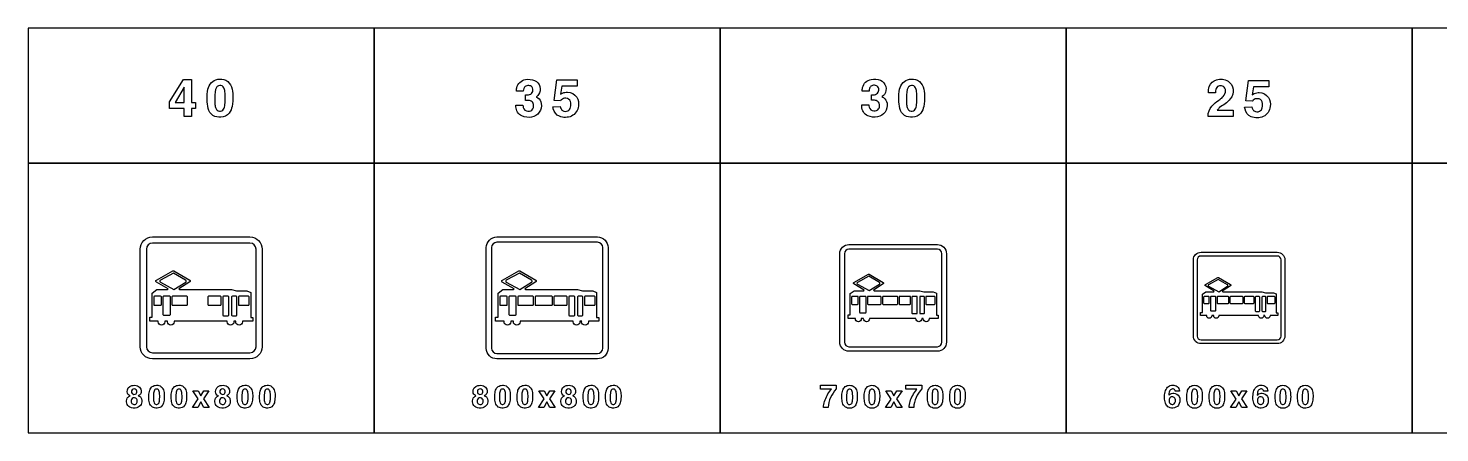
# Model space of a CAD drawing. Extents: x 0 to 18160, y 0 to 2655.
# Drawn here: x 0 to 9262, y 0 to 2655 of the extents above; entities that cross this region are included whole.
import ezdxf

# ---------------------------------------------------------------- set-up
doc = ezdxf.new("R2010")
doc.units = 0
doc.header["$MEASUREMENT"] = 0

msp = doc.modelspace()

# ---------------------------------------------------------------- linework, layer by layer
for points in [[(0, 1770), (2270, 1770), (2270, 2655), (0, 2655)], [(2270, 1770), (4540, 1770), (4540, 2655), (2270, 2655)], [(4540, 1770), (6810, 1770), (6810, 2655), (4540, 2655)], [(6810, 1770), (9080, 1770), (9080, 2655), (6810, 2655)], [(9080, 1770), (11350, 1770), (11350, 2655), (9080, 2655)], [(927.496, 2171.35), (1017.9, 2317.79), (1070.98, 2317.79), (1070.98, 2166.57), (1097.95, 2166.57), (1097.95, 2128.53), (1070.98, 2128.53), (1070.98, 2076.28), (1023.46, 2076.28), (1023.46, 2128.53), (927.496, 2128.53)], [(1023.46, 2269.13), (963.474, 2166.57), (1023.46, 2166.57)], [(0, 0), (2270, 0), (2270, 1770), (0, 1770)], [(2270, 0), (4540, 0), (4540, 1770), (2270, 1770)], [(4540, 0), (6810, 0), (6810, 1770), (4540, 1770)], [(6810, 0), (9080, 0), (9080, 1770), (6810, 1770)], [(9080, 0), (11350, 0), (11350, 1770), (9080, 1770)], [(1115.2, 221.769), (1080.08, 276.319), (1114.84, 276.319), (1133.11, 242.267), (1151.83, 276.319), (1185.98, 276.319), (1150.44, 222.29), (1186.95, 166.272), (1152.4, 166.272), (1132.54, 202.362), (1112.14, 166.272), (1077.99, 166.272)], [(3385.19, 221.769), (3350.07, 276.319), (3384.84, 276.319), (3403.11, 242.267), (3421.83, 276.319), (3455.97, 276.319), (3420.43, 222.29), (3456.95, 166.272), (3422.4, 166.272), (3402.54, 202.362), (3382.14, 166.272), (3347.99, 166.272)], [(5662.41, 221.386), (5627.29, 275.936), (5662.06, 275.936), (5680.33, 241.884), (5699.05, 275.936), (5733.19, 275.936), (5697.65, 221.908), (5734.17, 165.889), (5699.62, 165.889), (5679.76, 201.979), (5659.35, 165.889), (5625.21, 165.889)], [(7925.79, 221.523), (7890.67, 276.072), (7925.43, 276.072), (7943.7, 242.02), (7962.42, 276.072), (7996.57, 276.072), (7961.03, 222.044), (7997.54, 166.025), (7962.99, 166.025), (7943.13, 202.115), (7922.73, 166.025), (7888.58, 166.025)]]:
    msp.add_lwpolyline(points, close=True)
for points in [[(1173.29, 2191.65, -0.0563084), (1179.33, 2254.48, -0.130301), (1201.53, 2298.28, -0.174843), (1243.35, 2319.69, -0.147552), (1296.47, 2313.05, -0.192146), (1333.28, 2269.88, -0.0833996), (1342.52, 2212.85, -0.0545507), (1337.51, 2142.08, -0.116773), (1318.43, 2098, -0.221099), (1263.57, 2070.32, -0.162564), (1212.11, 2082.84, -0.174743), (1180.84, 2128.26, -0.0640867), (1173.37, 2186.95)], [(3199.84, 2150.87), (3246.2, 2150.87, 0.0411845), (3248.26, 2135.66, 0.335066), (3278.75, 2110.39, 0.276505), (3310.74, 2124.92, 0.158203), (3316.31, 2145.65, 0.0878221), (3313.34, 2161.57, 0.217575), (3294.82, 2178.43, 0.0882727), (3273.57, 2181.55), (3262.75, 2181.55), (3262.75, 2216.82, 0.0282129), (3282.34, 2217.42, 0.50028), (3309.32, 2262.91, 0.235001), (3290.79, 2277.96, 0.165496), (3265.12, 2275.67, 0.220849), (3250.9, 2259.12, 0.055705), (3248.02, 2240.92), (3203.2, 2240.92, -0.0488003), (3204.97, 2263.51, -0.30773), (3262.59, 2318.01, -0.146685), (3322.07, 2312.08, -0.469869), (3348.61, 2219.31, -0.0891152), (3336.57, 2207.54), (3332.3, 2204.54, -0.0245333), (3343.48, 2198.14, -0.202429), (3365.75, 2161.45, -0.422325), (3303.08, 2072, -0.154301), (3238.98, 2079.19, -0.287878), (3199.96, 2139.89, -0.0143877)], [(3442.43, 2139.57), (3489.39, 2141.35, 0.0452719), (3495.79, 2125.12, 0.0567733), (3500.53, 2118.25, 0.070207), (3504.95, 2114.77, 0.264984), (3540.97, 2112.87, 0.20748), (3558.38, 2135.98, 0.147389), (3557.24, 2174.01, 0.308532), (3527.86, 2195.42, 0.215743), (3498.08, 2185.19, 0.028781), (3492.71, 2178.95), (3450.09, 2180.96), (3467.91, 2315.64), (3601.95, 2315.64), (3601.95, 2273.77), (3501.51, 2273.77), (3492.55, 2221.76, -0.0211252), (3505.46, 2229.3, -0.121371), (3538.8, 2235.15, -0.244671), (3598.59, 2203.2, -0.173069), (3610.16, 2144.07, -0.256779), (3564.98, 2078.08, -0.199585), (3485.44, 2077.01, -0.245625), (3445.16, 2125.91, -0.0170062)], [(5469.08, 2152.29), (5515.45, 2152.29, 0.0411845), (5517.5, 2137.08, 0.335066), (5547.99, 2111.8, 0.276505), (5579.98, 2126.34, 0.158203), (5585.55, 2147.07, 0.0878221), (5582.59, 2162.99, 0.217575), (5564.07, 2179.85, 0.0882727), (5542.82, 2182.97), (5532, 2182.97), (5532, 2218.24, 0.0282129), (5551.59, 2218.83, 0.50028), (5578.56, 2264.33, 0.235001), (5560.04, 2279.38, 0.165496), (5534.37, 2277.09, 0.220849), (5520.15, 2260.54, 0.055705), (5517.27, 2242.33), (5472.44, 2242.33, -0.0488003), (5474.22, 2264.92, -0.30773), (5531.84, 2319.43, -0.146685), (5591.32, 2313.5, -0.469869), (5617.86, 2220.73, -0.0891152), (5605.81, 2208.96), (5601.55, 2205.96, -0.0245333), (5612.72, 2199.56, -0.202429), (5635, 2162.87, -0.422325), (5572.32, 2073.41, -0.154301), (5508.22, 2080.6, -0.287878), (5469.2, 2141.31, -0.0143877)], [(5711.68, 2191.65, -0.0563084), (5717.72, 2254.48, -0.130301), (5739.91, 2298.28, -0.174843), (5781.74, 2319.69, -0.147552), (5834.86, 2313.05, -0.192146), (5871.67, 2269.88, -0.0833996), (5880.91, 2212.85, -0.0545507), (5875.89, 2142.08, -0.116773), (5856.82, 2098, -0.221099), (5801.96, 2070.32, -0.162564), (5750.5, 2082.84, -0.174743), (5719.22, 2128.26, -0.0640867), (5711.76, 2186.95)], [(7741.06, 2074.79, -0.0640343), (7742.32, 2095.72, -0.161687), (7778.14, 2156.27, -0.0283718), (7819.97, 2188.65, 0.0545111), (7840.86, 2206.58, 0.192461), (7855.83, 2246.12, 0.234238), (7842.24, 2272.5, 0.196223), (7816.93, 2277.28, 0.252425), (7795.01, 2260.1, 0.0856617), (7790.86, 2243.08, 0.0202329), (7790.15, 2231.39), (7743.51, 2231.39, -0.0983795), (7749.55, 2272.7, -0.245047), (7795.72, 2315.83, -0.207102), (7872.69, 2307.49, -0.233443), (7905.15, 2255.16, -0.20961), (7886.99, 2190.98, -0.0785124), (7853.06, 2159.51, 0.0107372), (7817.24, 2133.72, 0.0665092), (7801.37, 2117.68), (7905.87, 2117.68), (7905.87, 2074.79)], [(1224.67, 2161.12, 0.0124589), (1225.19, 2154.8, 0.0668192), (1230.8, 2129.4, 0.615362), (1281.7, 2123.79, 0.0726881), (1287.15, 2136.83, 0.0588562), (1291.85, 2174.11, 0.0389037), (1290.23, 2241.09, 0.084671), (1283.64, 2264.43, 0.156013), (1272.18, 2276.6, 0.143208), (1256.47, 2279.56, 0.172584), (1240.71, 2273.36, 0.132565), (1230.76, 2257.8, 0.0498315), (1226.21, 2236.08, 0.0368731)], [(5763.06, 2161.12, 0.0124589), (5763.57, 2154.8, 0.0668192), (5769.18, 2129.4, 0.615362), (5820.09, 2123.79, 0.0726881), (5825.54, 2136.83, 0.0588562), (5830.24, 2174.11, 0.0389037), (5828.62, 2241.09, 0.084671), (5822.02, 2264.43, 0.156013), (5810.57, 2276.6, 0.143208), (5794.85, 2279.56, 0.172584), (5779.09, 2273.36, 0.132565), (5769.14, 2257.8, 0.0498315), (5764.6, 2236.08, 0.0368731)], [(7981.21, 2136.73), (8028.17, 2138.5, 0.0452719), (8034.56, 2122.27, 0.0567733), (8039.3, 2115.4, 0.070207), (8043.73, 2111.92, 0.264984), (8079.74, 2110.03, 0.20748), (8097.16, 2133.13, 0.147389), (8096.02, 2171.17, 0.308532), (8066.63, 2192.57, 0.215743), (8036.85, 2182.34, 0.028781), (8031.48, 2176.1), (7988.87, 2178.12), (8006.68, 2312.79), (8140.72, 2312.79), (8140.72, 2270.93), (8040.29, 2270.93), (8031.33, 2218.92, -0.0211252), (8044.24, 2226.46, -0.121371), (8077.57, 2232.3, -0.244671), (8137.37, 2200.35, -0.173069), (8148.94, 2141.23, -0.256779), (8103.76, 2075.23, -0.199585), (8024.22, 2074.17, -0.245625), (7983.93, 2123.06, -0.0170062)], [(814.998, 484.997, -0.414213), (734.998, 564.997), (734.998, 1205, -0.414213), (814.998, 1285), (1455, 1285, -0.414213), (1535, 1205), (1535, 564.997, -0.414213), (1455, 484.997)], [(814.998, 524.997), (1455, 524.997, 0.414213), (1495, 564.997), (1495, 1205, 0.414213), (1455, 1245), (814.998, 1245, 0.414213), (774.998, 1205), (774.998, 564.997, 0.414213)], [(3075, 484.997, -0.414213), (3005, 554.997), (3005, 1215, -0.414213), (3075, 1285), (3735, 1285, -0.414213), (3805, 1215), (3805, 554.997, -0.414213), (3735, 484.997)], [(3075, 519.997), (3735, 519.997, 0.414213), (3770, 554.997), (3770, 1215, 0.414213), (3735, 1250), (3075, 1250, 0.414213), (3040, 1215), (3040, 554.997, 0.414213)], [(5385, 534.997, -0.414213), (5325, 594.997), (5325, 1175, -0.414213), (5385, 1235), (5965, 1235, -0.414213), (6025, 1175), (6025, 594.997, -0.414213), (5965, 534.997)], [(5385, 564.997), (5965, 564.997, 0.414213), (5995, 594.997), (5995, 1175, 0.414213), (5965, 1205), (5385, 1205, 0.414213), (5355, 1175), (5355, 594.997, 0.414213)], [(7695, 584.997, -0.414213), (7645, 634.997), (7645, 1135, -0.414213), (7695, 1185), (8195, 1185, -0.414213), (8245, 1135), (8245, 634.997, -0.414213), (8195, 584.997)], [(7695, 609.997), (8195, 609.997, 0.414213), (8220, 634.997), (8220, 1135, 0.414213), (8195, 1160), (7695, 1160, 0.414213), (7670, 1135), (7670, 634.997, 0.414213)], [(918.22, 943.65), (840.63, 989.477, -0.5774), (840.828, 1001.13), (949.418, 1062.38, -0.265791), (956.017, 1062.38), (1060.01, 1001.82, -0.560319), (1060.2, 990.161), (988.213, 944.106), (992.614, 939.425), (1334.58, 939.425), (1366.37, 930.969), (1434.57, 930.969), (1459.56, 921.14), (1459.56, 755.674), (1472.96, 755.674), (1472.96, 731.447), (1405.47, 731.447, -0.0302898), (1405.57, 728.705, -1), (1361.17, 728.705, -0.0302898), (1361.37, 731.447), (1349.77, 731.447, -0.0302898), (1349.98, 728.705, -1), (1305.58, 728.705, -0.0302898), (1305.78, 731.447), (957.417, 731.447, -0.0302898), (957.618, 728.705, -1), (913.221, 728.705, -0.0302898), (913.422, 731.447), (896.024, 731.447, -0.0302898), (896.024, 728.705, -1), (852.029, 728.705, -0.0302898), (852.227, 731.447), (797.034, 731.447), (797.034, 758.186), (813.433, 758.186), (813.433, 917.257), (843.228, 939.425), (914.022, 939.425)], [(867.027, 988.562), (956.417, 939.655), (1033.21, 989.019, 0.560241), (1032.81, 1000.68), (952.618, 1047.3), (867.027, 1000.68, 0.592499)], [(3188.18, 943.65), (3110.59, 989.477, -0.5774), (3110.79, 1001.13), (3219.38, 1062.38, -0.265791), (3225.97, 1062.38), (3329.96, 1001.82, -0.560319), (3330.16, 990.161), (3258.17, 944.106), (3262.57, 939.425), (3604.54, 939.425), (3636.33, 930.969), (3704.52, 930.969), (3729.52, 921.14), (3729.52, 755.674), (3742.92, 755.674), (3742.92, 731.447), (3675.43, 731.447, -0.0302898), (3675.53, 728.705, -1), (3631.13, 728.705, -0.0302898), (3631.33, 731.447), (3619.73, 731.447, -0.0302898), (3619.93, 728.705, -1), (3575.54, 728.705, -0.0302898), (3575.74, 731.447), (3227.37, 731.447, -0.0302898), (3227.58, 728.705, -1), (3183.18, 728.705, -0.0302898), (3183.38, 731.447), (3165.98, 731.447, -0.0302898), (3165.98, 728.705, -1), (3121.99, 728.705, -0.0302898), (3122.18, 731.447), (3066.99, 731.447), (3066.99, 758.186), (3083.39, 758.186), (3083.39, 917.257), (3113.19, 939.425), (3183.98, 939.425)], [(3136.98, 988.562), (3226.37, 939.655), (3303.17, 989.019, 0.560241), (3302.77, 1000.68), (3222.58, 1047.3), (3136.98, 1000.68, 0.592499)], [(5485.28, 936.319), (5417.39, 976.417, -0.5774), (5417.56, 986.615), (5512.58, 1040.21, -0.265791), (5518.35, 1040.21), (5609.34, 987.217, -0.560319), (5609.52, 977.016), (5546.52, 936.718), (5550.37, 932.621), (5849.59, 932.621), (5877.42, 925.223), (5937.08, 925.223), (5958.96, 916.623), (5958.96, 771.839), (5970.68, 771.839), (5970.68, 750.64), (5911.62, 750.64, -0.0302898), (5911.71, 748.241, -1), (5872.86, 748.241, -0.0302898), (5873.04, 750.64), (5862.89, 750.64, -0.0302898), (5863.07, 748.241, -1), (5824.22, 748.241, -0.0302898), (5824.39, 750.64), (5519.58, 750.64, -0.0302898), (5519.75, 748.241, -1), (5480.91, 748.241, -0.0302898), (5481.08, 750.64), (5465.86, 750.64, -0.0302898), (5465.86, 748.241, -1), (5427.36, 748.241, -0.0302898), (5427.54, 750.64), (5379.24, 750.64), (5379.24, 774.037), (5393.59, 774.037), (5393.59, 913.225), (5419.66, 932.621), (5481.61, 932.621)], [(5440.49, 975.616), (5518.7, 932.823), (5585.89, 976.017, 0.560241), (5585.54, 986.216), (5515.38, 1027.01), (5440.49, 986.216, 0.592499)], [(7782.38, 928.987), (7724.19, 963.357, -0.5774), (7724.34, 972.098), (7805.78, 1018.04, -0.265791), (7810.73, 1018.04), (7888.72, 972.614, -0.560319), (7888.87, 963.87), (7834.88, 929.329), (7838.18, 925.818), (8094.65, 925.818), (8118.5, 919.476), (8169.64, 919.476), (8188.39, 912.105), (8188.39, 788.005), (8198.44, 788.005), (8198.44, 769.834), (8147.82, 769.834, -0.0302898), (8147.89, 767.778, -1), (8114.6, 767.778, -0.0302898), (8114.75, 769.834), (8106.05, 769.834, -0.0302898), (8106.2, 767.778, -1), (8072.9, 767.778, -0.0302898), (8073.05, 769.834), (7811.78, 769.834, -0.0302898), (7811.93, 767.778, -1), (7778.63, 767.778, -0.0302898), (7778.78, 769.834), (7765.74, 769.834, -0.0302898), (7765.74, 767.778, -1), (7732.74, 767.778, -0.0302898), (7732.89, 769.834), (7691.49, 769.834), (7691.49, 789.889), (7703.79, 789.889), (7703.79, 909.192), (7726.14, 925.818), (7779.23, 925.818)], [(7743.99, 962.67), (7811.03, 925.99), (7868.62, 963.014, 0.560241), (7868.32, 971.756), (7808.18, 1006.72), (7743.99, 971.756, 0.592499)], [(828.431, 896.045, 0.413727), (823.83, 891.478), (823.83, 841.395, 0.413683), (828.431, 836.827), (868.825, 836.827, 0.413707), (873.426, 841.395), (873.426, 891.478, 0.413703), (868.825, 896.045)], [(888.025, 896.045, 0.413704), (883.425, 891.478), (883.425, 777.228, 0.41367), (888.025, 772.66), (928.02, 772.66, 0.413694), (932.62, 777.228), (932.62, 891.478, 0.41368), (928.02, 896.045)], [(942.218, 841.395, 0.413699), (946.817, 836.827), (1040.61, 836.827, 0.413667), (1045.21, 841.395), (1045.21, 891.478, 0.413687), (1040.61, 896.045), (946.817, 896.045, 0.413679), (942.218, 891.478)], [(1179.19, 841.395, 0.413704), (1183.79, 836.827), (1261.39, 836.827, 0.413669), (1265.98, 841.395), (1265.98, 891.478, 0.41369), (1261.39, 896.045), (1183.79, 896.045, 0.413684), (1179.19, 891.478)], [(1311.38, 767.311, 0.413688), (1315.98, 771.876), (1315.98, 891.478, 0.413706), (1311.38, 896.045), (1280.98, 896.045, 0.413678), (1276.38, 891.478), (1276.38, 771.876, 0.413716), (1280.98, 767.311)], [(1364.57, 767.311, 0.413694), (1369.17, 771.876), (1369.17, 891.478, 0.413717), (1364.57, 896.045), (1339.38, 896.045, 0.413685), (1334.78, 891.478), (1334.78, 771.876, 0.413726), (1339.38, 767.311)], [(1383.77, 896.045, 0.413711), (1379.17, 891.478), (1379.17, 841.395, 0.413691), (1383.77, 836.827), (1444.76, 836.827, 0.413694), (1449.37, 841.395), (1449.37, 891.478, 0.413674), (1444.76, 896.045)], [(3098.39, 896.045, 0.413727), (3093.79, 891.478), (3093.79, 841.395, 0.413683), (3098.39, 836.827), (3138.78, 836.827, 0.413707), (3143.38, 841.395), (3143.38, 891.478, 0.413703), (3138.78, 896.045)], [(3157.98, 896.045, 0.413704), (3153.38, 891.478), (3153.38, 777.228, 0.41367), (3157.98, 772.66), (3197.98, 772.66, 0.413694), (3202.58, 777.228), (3202.58, 891.478, 0.41368), (3197.98, 896.045)], [(3212.18, 841.395, 0.413699), (3216.77, 836.827), (3310.57, 836.827, 0.413667), (3315.16, 841.395), (3315.16, 891.478, 0.413687), (3310.57, 896.045), (3216.77, 896.045, 0.413679), (3212.18, 891.478)], [(3325.16, 841.395, 0.413696), (3329.76, 836.827), (3434.75, 836.827, 0.413665), (3439.35, 841.395), (3439.35, 891.478, 0.413685), (3434.75, 896.045), (3329.76, 896.045, 0.413676), (3325.16, 891.478)], [(3449.15, 841.395, 0.413704), (3453.75, 836.827), (3531.34, 836.827, 0.413669), (3535.94, 841.395), (3535.94, 891.478, 0.41369), (3531.34, 896.045), (3453.75, 896.045, 0.413684), (3449.15, 891.478)], [(3581.34, 767.311, 0.413688), (3585.94, 771.876), (3585.94, 891.478, 0.413706), (3581.34, 896.045), (3550.94, 896.045, 0.413678), (3546.34, 891.478), (3546.34, 771.876, 0.413716), (3550.94, 767.311)], [(3634.53, 767.311, 0.413694), (3639.13, 771.876), (3639.13, 891.478, 0.413717), (3634.53, 896.045), (3609.33, 896.045, 0.413685), (3604.73, 891.478), (3604.73, 771.876, 0.413726), (3609.33, 767.311)], [(3653.73, 896.045, 0.413711), (3649.13, 891.478), (3649.13, 841.395, 0.413691), (3653.73, 836.827), (3714.72, 836.827, 0.413694), (3719.32, 841.395), (3719.32, 891.478, 0.413674), (3714.72, 896.045)], [(5406.71, 894.664, 0.413727), (5402.69, 890.668), (5402.69, 846.845, 0.413683), (5406.71, 842.849), (5442.06, 842.849, 0.413707), (5446.09, 846.845), (5446.09, 890.668, 0.413703), (5442.06, 894.664)], [(5458.86, 894.664, 0.413704), (5454.83, 890.668), (5454.83, 790.699, 0.41367), (5458.86, 786.702), (5493.86, 786.702, 0.413694), (5497.88, 790.699), (5497.88, 890.668, 0.41368), (5493.86, 894.664)], [(5506.28, 846.845, 0.413699), (5510.3, 842.849), (5592.37, 842.849, 0.413667), (5596.39, 846.845), (5596.39, 890.668, 0.413687), (5592.37, 894.664), (5510.3, 894.664, 0.413679), (5506.28, 890.668)], [(5605.14, 846.845, 0.413696), (5609.17, 842.849), (5701.03, 842.849, 0.413665), (5705.06, 846.845), (5705.06, 890.668, 0.413685), (5701.03, 894.664), (5609.17, 894.664, 0.413676), (5605.14, 890.668)], [(5713.63, 846.845, 0.413704), (5717.66, 842.849), (5785.55, 842.849, 0.413669), (5789.57, 846.845), (5789.57, 890.668, 0.41369), (5785.55, 894.664), (5717.66, 894.664, 0.413684), (5713.63, 890.668)], [(5829.3, 782.022, 0.413688), (5833.32, 786.016), (5833.32, 890.668, 0.413706), (5829.3, 894.664), (5802.7, 894.664, 0.413678), (5798.67, 890.668), (5798.67, 786.016, 0.413716), (5802.7, 782.022)], [(5875.84, 782.022, 0.413694), (5879.86, 786.016), (5879.86, 890.668, 0.413717), (5875.84, 894.664), (5853.79, 894.664, 0.413685), (5849.77, 890.668), (5849.77, 786.016, 0.413726), (5853.79, 782.022)], [(5892.64, 894.664, 0.413711), (5888.61, 890.668), (5888.61, 846.845, 0.413691), (5892.64, 842.849), (5946.01, 842.849, 0.413694), (5950.03, 846.845), (5950.03, 890.668, 0.413674), (5946.01, 894.664)], [(7715.04, 893.283, 0.413727), (7711.59, 889.858), (7711.59, 852.296, 0.413683), (7715.04, 848.87), (7745.34, 848.87, 0.413707), (7748.79, 852.296), (7748.79, 889.858, 0.413703), (7745.34, 893.283)], [(7759.74, 893.283, 0.413704), (7756.29, 889.858), (7756.29, 804.17, 0.41367), (7759.74, 800.744), (7789.73, 800.744, 0.413694), (7793.18, 804.17), (7793.18, 889.858, 0.41368), (7789.73, 893.283)], [(7800.38, 852.296, 0.413699), (7803.83, 848.87), (7874.17, 848.87, 0.413667), (7877.62, 852.296), (7877.62, 889.858, 0.413687), (7874.17, 893.283), (7803.83, 893.283, 0.413679), (7800.38, 889.858)], [(7885.12, 852.296, 0.413696), (7888.57, 848.87), (7967.31, 848.87, 0.413665), (7970.76, 852.296), (7970.76, 889.858, 0.413685), (7967.31, 893.283), (7888.57, 893.283, 0.413676), (7885.12, 889.858)], [(7978.11, 852.296, 0.413704), (7981.56, 848.87), (8039.76, 848.87, 0.413669), (8043.21, 852.296), (8043.21, 889.858, 0.41369), (8039.76, 893.283), (7981.56, 893.283, 0.413684), (7978.11, 889.858)], [(8077.25, 796.732, 0.413688), (8080.7, 800.157), (8080.7, 889.858, 0.413706), (8077.25, 893.283), (8054.46, 893.283, 0.413678), (8051.01, 889.858), (8051.01, 800.157, 0.413716), (8054.46, 796.732)], [(8117.15, 796.732, 0.413694), (8120.6, 800.157), (8120.6, 889.858, 0.413717), (8117.15, 893.283), (8098.25, 893.283, 0.413685), (8094.8, 889.858), (8094.8, 800.157, 0.413726), (8098.25, 796.732)], [(8131.55, 893.283, 0.413711), (8128.1, 889.858), (8128.1, 852.296, 0.413691), (8131.55, 848.87), (8177.29, 848.87, 0.413694), (8180.74, 852.296), (8180.74, 889.858, 0.413674), (8177.29, 893.283)], [(667.968, 242.323, -0.0382282), (664.485, 243.627, -0.270406), (649.106, 267.703, -0.377372), (679.437, 309.622, -0.15371), (717.921, 307.513, -0.416366), (738.324, 258.058, -0.173733), (723.774, 243.674), (722.328, 242.987, -0.0479914), (731.997, 238.034, -0.173856), (743.608, 221.873, -0.440125), (712.542, 164.243, -0.184), (667.115, 168.106, -0.410286), (649.627, 226.897, -0.151435), (664.035, 240.357)], [(677.305, 267.821, 0.0587981), (678.182, 263.887, 0.18403), (685.267, 254.717, 0.217144), (702.684, 253.485, 0.192437), (710.883, 260.57, 0.157808), (712.542, 273.982, 0.166677), (707.968, 282.821, 0.173614), (695.954, 287.323, 0.2359), (681.001, 280.902, 0.184791)], [(791.138, 234.257, -0.0563084), (794.763, 271.959, -0.130301), (808.081, 298.238, -0.174843), (833.176, 311.082, -0.147552), (865.048, 307.101, -0.192146), (887.133, 281.2, -0.0833996), (892.678, 246.982, -0.0545507), (889.668, 204.518, -0.116773), (878.223, 178.073, -0.221099), (845.308, 161.461, -0.162564), (814.432, 168.973, -0.174743), (795.664, 196.224, -0.0640867), (791.185, 231.437)], [(821.967, 215.94, 0.0124589), (822.275, 212.148, 0.0668192), (825.64, 196.911, 0.615362), (856.185, 193.547, 0.0726881), (859.455, 201.366, 0.0588562), (862.275, 223.736, 0.0389037), (861.304, 263.926, 0.084671), (857.346, 277.93, 0.156013), (850.474, 285.229, 0.143208), (841.043, 287.006, 0.172584), (831.588, 283.286, 0.132565), (825.616, 273.949, 0.0498315), (822.891, 260.916, 0.0368731)], [(937.884, 234.248, -0.0563084), (941.51, 271.95, -0.130301), (954.827, 298.229, -0.174843), (979.922, 311.073, -0.147552), (1011.79, 307.092, -0.192146), (1033.88, 281.192, -0.0833996), (1039.42, 246.974, -0.0545507), (1036.41, 204.509, -0.116773), (1024.97, 178.064, -0.221099), (992.054, 161.452, -0.162564), (961.178, 168.964, -0.174743), (942.41, 196.215, -0.0640867), (937.931, 231.428)], [(968.713, 215.931, 0.0124589), (969.021, 212.139, 0.0668192), (972.386, 196.902, 0.615362), (1002.93, 193.538, 0.0726881), (1006.2, 201.357, 0.0588562), (1009.02, 223.727, 0.0389037), (1008.05, 263.917, 0.084671), (1004.09, 277.921, 0.156013), (997.22, 285.22, 0.143208), (987.789, 286.997, 0.172584), (978.334, 283.277, 0.132565), (972.363, 273.94, 0.0498315), (969.637, 260.907, 0.0368731)], [(1248.01, 242.296, -0.0382282), (1244.53, 243.599, -0.270406), (1229.15, 267.675, -0.377372), (1259.48, 309.594, -0.15371), (1297.96, 307.485, -0.416366), (1318.36, 258.03, -0.173733), (1303.82, 243.646), (1302.37, 242.959, -0.0479914), (1312.04, 238.007, -0.173856), (1323.65, 221.845, -0.440125), (1292.58, 164.215, -0.184), (1247.16, 168.078, -0.410286), (1229.67, 226.869, -0.151435), (1244.08, 240.329)], [(1257.35, 267.793, 0.0587981), (1258.22, 263.86, 0.18403), (1265.31, 254.689, 0.217144), (1282.73, 253.457, 0.192437), (1290.92, 260.542, 0.157808), (1292.58, 273.954, 0.166677), (1288.01, 282.793, 0.173614), (1276, 287.296, 0.2359), (1261.04, 280.874, 0.184791)], [(1371.18, 234.284, -0.0563084), (1374.8, 271.986, -0.130301), (1388.12, 298.265, -0.174843), (1413.22, 311.109, -0.147552), (1445.09, 307.128, -0.192146), (1467.17, 281.227, -0.0833996), (1472.72, 247.01, -0.0545507), (1469.71, 204.545, -0.116773), (1458.26, 178.1, -0.221099), (1425.35, 161.488, -0.162564), (1394.47, 169, -0.174743), (1375.71, 196.251, -0.0640867), (1371.23, 231.464)], [(1402.01, 215.967, 0.0124589), (1402.32, 212.175, 0.0668192), (1405.68, 196.938, 0.615362), (1436.23, 193.574, 0.0726881), (1439.5, 201.393, 0.0588562), (1442.32, 223.763, 0.0389037), (1441.34, 263.953, 0.084671), (1437.39, 277.957, 0.156013), (1430.52, 285.256, 0.143208), (1421.08, 287.033, 0.172584), (1411.63, 283.313, 0.132565), (1405.66, 273.976, 0.0498315), (1402.93, 260.943, 0.0368731)], [(1517.93, 234.312, -0.0563084), (1521.55, 272.013, -0.130301), (1534.87, 298.293, -0.174843), (1559.96, 311.136, -0.147552), (1591.84, 307.155, -0.192146), (1613.92, 281.255, -0.0833996), (1619.47, 247.037, -0.0545507), (1616.46, 204.572, -0.116773), (1605.01, 178.127, -0.221099), (1572.1, 161.516, -0.162564), (1541.22, 169.027, -0.174743), (1522.45, 196.279, -0.0640867), (1517.97, 231.492)], [(1548.75, 215.994, 0.0124589), (1549.06, 212.203, 0.0668192), (1552.43, 196.966, 0.615362), (1582.97, 193.601, 0.0726881), (1586.24, 201.421, 0.0588562), (1589.06, 223.79, 0.0389037), (1588.09, 263.98, 0.084671), (1584.13, 277.985, 0.156013), (1577.26, 285.283, 0.143208), (1567.83, 287.06, 0.172584), (1558.38, 283.34, 0.132565), (1552.4, 274.004, 0.0498315), (1549.68, 260.97, 0.0368731)], [(2937.96, 242.323, -0.0382282), (2934.48, 243.627, -0.270406), (2919.1, 267.703, -0.377372), (2949.43, 309.622, -0.15371), (2987.91, 307.513, -0.416366), (3008.32, 258.058, -0.173733), (2993.77, 243.674), (2992.32, 242.987, -0.0479914), (3001.99, 238.034, -0.173856), (3013.6, 221.873, -0.440125), (2982.54, 164.243, -0.184), (2937.11, 168.105, -0.410286), (2919.62, 226.897, -0.151435), (2934.03, 240.357)], [(2947.3, 267.821, 0.0587981), (2948.18, 263.887, 0.18403), (2955.26, 254.717, 0.217144), (2972.68, 253.485, 0.192437), (2980.88, 260.57, 0.157808), (2982.54, 273.982, 0.166677), (2977.96, 282.821, 0.173614), (2965.95, 287.323, 0.2359), (2951, 280.902, 0.184791)], [(3061.13, 234.257, -0.0563084), (3064.76, 271.959, -0.130301), (3078.07, 298.238, -0.174843), (3103.17, 311.082, -0.147552), (3135.04, 307.101, -0.192146), (3157.13, 281.201, -0.0833996), (3162.67, 246.983, -0.0545507), (3159.66, 204.518, -0.116773), (3148.22, 178.073, -0.221099), (3115.3, 161.461, -0.162564), (3084.43, 168.973, -0.174743), (3065.66, 196.224, -0.0640867), (3061.18, 231.438)], [(3091.96, 215.94, 0.0124589), (3092.27, 212.148, 0.0668192), (3095.63, 196.911, 0.615362), (3126.18, 193.547, 0.0726881), (3129.45, 201.366, 0.0588562), (3132.27, 223.736, 0.0389037), (3131.3, 263.926, 0.084671), (3127.34, 277.93, 0.156013), (3120.47, 285.229, 0.143208), (3111.04, 287.006, 0.172584), (3101.58, 283.286, 0.132565), (3095.61, 273.949, 0.0498315), (3092.89, 260.916, 0.0368731)], [(3207.88, 234.248, -0.0563084), (3211.5, 271.95, -0.130301), (3224.82, 298.23, -0.174843), (3249.92, 311.073, -0.147552), (3281.79, 307.092, -0.192146), (3303.87, 281.192, -0.0833996), (3309.42, 246.974, -0.0545507), (3306.41, 204.509, -0.116773), (3294.96, 178.064, -0.221099), (3262.05, 161.452, -0.162564), (3231.17, 168.964, -0.174743), (3212.4, 196.215, -0.0640867), (3207.93, 231.429)], [(3238.71, 215.931, 0.0124589), (3239.02, 212.139, 0.0668192), (3242.38, 196.902, 0.615362), (3272.93, 193.538, 0.0726881), (3276.2, 201.357, 0.0588562), (3279.02, 223.727, 0.0389037), (3278.04, 263.917, 0.084671), (3274.09, 277.921, 0.156013), (3267.21, 285.22, 0.143208), (3257.78, 286.997, 0.172584), (3248.33, 283.277, 0.132565), (3242.36, 273.94, 0.0498315), (3239.63, 260.907, 0.0368731)], [(3518, 242.296, -0.0382282), (3514.52, 243.599, -0.270406), (3499.14, 267.675, -0.377372), (3529.47, 309.594, -0.15371), (3567.96, 307.485, -0.416366), (3588.36, 258.03, -0.173733), (3573.81, 243.646), (3572.36, 242.959, -0.0479914), (3582.03, 238.007, -0.173856), (3593.64, 221.845, -0.440125), (3562.58, 164.215, -0.184), (3517.15, 168.078, -0.410286), (3499.66, 226.869, -0.151435), (3514.07, 240.329)], [(3527.34, 267.793, 0.0587981), (3528.22, 263.86, 0.18403), (3535.3, 254.689, 0.217144), (3552.72, 253.457, 0.192437), (3560.92, 260.542, 0.157808), (3562.58, 273.955, 0.166677), (3558, 282.793, 0.173614), (3545.99, 287.296, 0.2359), (3531.04, 280.874, 0.184791)], [(3641.17, 234.284, -0.0563084), (3644.8, 271.986, -0.130301), (3658.12, 298.265, -0.174843), (3683.21, 311.109, -0.147552), (3715.08, 307.128, -0.192146), (3737.17, 281.228, -0.0833996), (3742.71, 247.01, -0.0545507), (3739.7, 204.545, -0.116773), (3728.26, 178.1, -0.221099), (3695.34, 161.488, -0.162564), (3664.47, 169, -0.174743), (3645.7, 196.251, -0.0640867), (3641.22, 231.464)], [(3672, 215.967, 0.0124589), (3672.31, 212.175, 0.0668192), (3675.68, 196.938, 0.615362), (3706.22, 193.574, 0.0726881), (3709.49, 201.393, 0.0588562), (3712.31, 223.763, 0.0389037), (3711.34, 263.953, 0.084671), (3707.38, 277.957, 0.156013), (3700.51, 285.256, 0.143208), (3691.08, 287.033, 0.172584), (3681.62, 283.313, 0.132565), (3675.65, 273.976, 0.0498315), (3672.93, 260.943, 0.0368731)], [(3787.92, 234.312, -0.0563084), (3791.54, 272.013, -0.130301), (3804.86, 298.293, -0.174843), (3829.96, 311.136, -0.147552), (3861.83, 307.155, -0.192146), (3883.91, 281.255, -0.0833996), (3889.46, 247.037, -0.0545507), (3886.45, 204.572, -0.116773), (3875, 178.127, -0.221099), (3842.09, 161.516, -0.162564), (3811.21, 169.027, -0.174743), (3792.45, 196.279, -0.0640867), (3787.97, 231.492)], [(3818.75, 215.994, 0.0124589), (3819.06, 212.203, 0.0668192), (3822.42, 196.966, 0.615362), (3852.97, 193.601, 0.0726881), (3856.24, 201.421, 0.0588562), (3859.06, 223.79, 0.0389037), (3858.09, 263.98, 0.084671), (3854.13, 277.985, 0.156013), (3847.26, 285.283, 0.143208), (3837.82, 287.061, 0.172584), (3828.37, 283.34, 0.132565), (3822.4, 274.004, 0.0498315), (3819.67, 260.97, 0.0368731)], [(5197.97, 311.538), (5301.72, 311.538), (5301.72, 287.746, 0.17337), (5248.52, 165.709), (5218.19, 165.709, -0.0554097), (5224.99, 205.329, -0.10295), (5266.79, 281.111), (5270.2, 285.353), (5197.97, 285.353)], [(5338.35, 233.875, -0.0563084), (5341.98, 271.576, -0.130301), (5355.29, 297.856, -0.174843), (5380.39, 310.699, -0.147552), (5412.26, 306.718, -0.192146), (5434.35, 280.818, -0.0833996), (5439.89, 246.6, -0.0545507), (5436.88, 204.135, -0.116773), (5425.44, 177.69, -0.221099), (5392.52, 161.079, -0.162564), (5361.65, 168.59, -0.174743), (5342.88, 195.842, -0.0640867), (5338.4, 231.055)], [(5369.18, 215.557, 0.0124589), (5369.49, 211.766, 0.0668192), (5372.85, 196.529, 0.615362), (5403.4, 193.164, 0.0726881), (5406.67, 200.984, 0.0588562), (5409.49, 223.353, 0.0389037), (5408.52, 263.543, 0.084671), (5404.56, 277.548, 0.156013), (5397.69, 284.846, 0.143208), (5388.26, 286.624, 0.172584), (5378.8, 282.903, 0.132565), (5372.83, 273.567, 0.0498315), (5370.1, 260.533, 0.0368731)], [(5485.1, 233.866, -0.0563084), (5488.72, 271.567, -0.130301), (5502.04, 297.847, -0.174843), (5527.14, 310.69, -0.147552), (5559.01, 306.709, -0.192146), (5581.09, 280.809, -0.0833996), (5586.64, 246.591, -0.0545507), (5583.63, 204.126, -0.116773), (5572.18, 177.681, -0.221099), (5539.27, 161.07, -0.162564), (5508.39, 168.581, -0.174743), (5489.62, 195.833, -0.0640867), (5485.14, 231.046)], [(5515.93, 215.548, 0.0124589), (5516.24, 211.757, 0.0668192), (5519.6, 196.52, 0.615362), (5550.14, 193.155, 0.0726881), (5553.41, 200.975, 0.0588562), (5556.23, 223.344, 0.0389037), (5555.26, 263.534, 0.084671), (5551.31, 277.539, 0.156013), (5544.43, 284.837, 0.143208), (5535, 286.615, 0.172584), (5525.55, 282.894, 0.132565), (5519.58, 273.558, 0.0498315), (5516.85, 260.524, 0.0368731)], [(5759.16, 311.51), (5862.9, 311.51), (5862.9, 287.719, 0.17337), (5809.7, 165.681), (5779.37, 165.681, -0.0554097), (5786.17, 205.302, -0.10295), (5827.97, 281.084), (5831.39, 285.325), (5759.16, 285.325)], [(5899.54, 233.902, -0.0563084), (5903.16, 271.603, -0.130301), (5916.48, 297.883, -0.174843), (5941.57, 310.726, -0.147552), (5973.45, 306.745, -0.192146), (5995.53, 280.845, -0.0833996), (6001.08, 246.627, -0.0545507), (5998.07, 204.162, -0.116773), (5986.62, 177.717, -0.221099), (5953.71, 161.106, -0.162564), (5922.83, 168.617, -0.174743), (5904.06, 195.869, -0.0640867), (5899.58, 231.082)], [(5930.37, 215.584, 0.0124589), (5930.67, 211.793, 0.0668192), (5934.04, 196.556, 0.615362), (5964.58, 193.191, 0.0726881), (5967.85, 201.011, 0.0588562), (5970.67, 223.38, 0.0389037), (5969.7, 263.57, 0.084671), (5965.74, 277.575, 0.156013), (5958.87, 284.873, 0.143208), (5949.44, 286.65, 0.172584), (5939.99, 282.93, 0.132565), (5934.01, 273.594, 0.0498315), (5931.29, 260.56, 0.0368731)], [(6046.28, 233.929, -0.0563084), (6049.91, 271.63, -0.130301), (6063.22, 297.91, -0.174843), (6088.32, 310.754, -0.147552), (6120.19, 306.773, -0.192146), (6142.28, 280.872, -0.0833996), (6147.82, 246.654, -0.0545507), (6144.81, 204.19, -0.116773), (6133.37, 177.744, -0.221099), (6100.45, 161.133, -0.162564), (6069.58, 168.645, -0.174743), (6050.81, 195.896, -0.0640867), (6046.33, 231.109)], [(6077.11, 215.612, 0.0124589), (6077.42, 211.82, 0.0668192), (6080.78, 196.583, 0.615362), (6111.33, 193.218, 0.0726881), (6114.6, 201.038, 0.0588562), (6117.42, 223.408, 0.0389037), (6116.45, 263.597, 0.084671), (6112.49, 277.602, 0.156013), (6105.62, 284.901, 0.143208), (6096.19, 286.678, 0.172584), (6086.73, 282.957, 0.132565), (6080.76, 273.621, 0.0498315), (6078.04, 260.588, 0.0368731)], [(7553.86, 273.902), (7525.61, 273.902, 0.0333099), (7523.62, 279.233, 0.308433), (7507.89, 287.93, 0.256298), (7491.16, 277.717, 0.0718547), (7486.8, 266.674, 0.0422837), (7483.79, 247.859, -0.0343264), (7495.07, 255.821, -0.198215), (7524.83, 258.546, -0.294049), (7555.09, 226.603, -0.195966), (7547.53, 181.769, -0.251599), (7509.24, 161.911, -0.162734), (7477.67, 171.224, -0.142524), (7461.25, 194.636, -0.0867955), (7455.85, 229.162, -0.0561633), (7459.19, 267.835, -0.143087), (7476.02, 299.778, -0.165016), (7500.4, 311.366, -0.137094), (7531.63, 307.598, -0.238813), (7552.18, 282.1, -0.0169871)], [(7601.73, 234.02, -0.0563084), (7605.35, 271.722, -0.130301), (7618.67, 298.001, -0.174843), (7643.77, 310.845, -0.147552), (7675.64, 306.864, -0.192146), (7697.72, 280.963, -0.0833996), (7703.27, 246.745, -0.0545507), (7700.26, 204.281, -0.116773), (7688.81, 177.835, -0.221099), (7655.9, 161.224, -0.162564), (7625.02, 168.736, -0.174743), (7606.25, 195.987, -0.0640867), (7601.78, 231.2)], [(7632.56, 215.703, 0.0124589), (7632.87, 211.911, 0.0668192), (7636.23, 196.674, 0.615362), (7666.78, 193.309, 0.0726881), (7670.05, 201.129, 0.0588562), (7672.87, 223.499, 0.0389037), (7671.89, 263.688, 0.084671), (7667.94, 277.693, 0.156013), (7661.06, 284.992, 0.143208), (7651.63, 286.769, 0.172584), (7642.18, 283.049, 0.132565), (7636.21, 273.712, 0.0498315), (7633.48, 260.679, 0.0368731)], [(7748.47, 234.02, -0.0563084), (7752.1, 271.722, -0.130301), (7765.42, 298.001, -0.174843), (7790.51, 310.845, -0.147552), (7822.38, 306.864, -0.192146), (7844.47, 280.963, -0.0833996), (7850.01, 246.745, -0.0545507), (7847, 204.281, -0.116773), (7835.56, 177.835, -0.221099), (7802.64, 161.224, -0.162564), (7771.77, 168.736, -0.174743), (7753, 195.987, -0.0640867), (7748.52, 231.2)], [(7779.3, 215.703, 0.0124589), (7779.61, 211.911, 0.0668192), (7782.98, 196.674, 0.615362), (7813.52, 193.309, 0.0726881), (7816.79, 201.129, 0.0588562), (7819.61, 223.499, 0.0389037), (7818.64, 263.688, 0.084671), (7814.68, 277.693, 0.156013), (7807.81, 284.992, 0.143208), (7798.38, 286.769, 0.172584), (7788.92, 283.049, 0.132565), (7782.95, 273.712, 0.0498315), (7780.23, 260.679, 0.0368731)], [(8133.77, 273.892), (8105.52, 273.892, 0.0333099), (8103.53, 279.224, 0.308433), (8087.8, 287.921, 0.256298), (8071.07, 277.707, 0.0718547), (8066.71, 266.665, 0.0422837), (8063.7, 247.849, -0.0343264), (8074.98, 255.812, -0.198215), (8104.74, 258.537, -0.294049), (8135, 226.593, -0.195966), (8127.44, 181.759, -0.251599), (8089.15, 161.902, -0.162734), (8057.58, 171.214, -0.142524), (8041.16, 194.627, -0.0867955), (8035.76, 229.153, -0.0561633), (8039.1, 267.826, -0.143087), (8055.93, 299.769, -0.165016), (8080.31, 311.357, -0.137094), (8111.54, 307.589, -0.238813), (8132.09, 282.091, -0.0169871)], [(8181.64, 234.038, -0.0563084), (8185.26, 271.739, -0.130301), (8198.58, 298.019, -0.174843), (8223.68, 310.863, -0.147552), (8255.55, 306.882, -0.192146), (8277.63, 280.981, -0.0833996), (8283.18, 246.763, -0.0545507), (8280.17, 204.299, -0.116773), (8268.72, 177.853, -0.221099), (8235.81, 161.242, -0.162564), (8204.93, 168.754, -0.174743), (8186.16, 196.005, -0.0640867), (8181.69, 231.218)], [(8212.47, 215.72, 0.0124589), (8212.78, 211.929, 0.0668192), (8216.14, 196.692, 0.615362), (8246.69, 193.327, 0.0726881), (8249.96, 201.147, 0.0588562), (8252.78, 223.517, 0.0389037), (8251.8, 263.706, 0.084671), (8247.85, 277.711, 0.156013), (8240.97, 285.01, 0.143208), (8231.54, 286.787, 0.172584), (8222.09, 283.066, 0.132565), (8216.12, 273.73, 0.0498315), (8213.39, 260.697, 0.0368731)], [(8328.39, 234.065, -0.0563084), (8332.01, 271.767, -0.130301), (8345.33, 298.046, -0.174843), (8370.42, 310.89, -0.147552), (8402.29, 306.909, -0.192146), (8424.38, 281.008, -0.0833996), (8429.93, 246.79, -0.0545507), (8426.92, 204.326, -0.116773), (8415.47, 177.881, -0.221099), (8382.56, 161.269, -0.162564), (8351.68, 168.781, -0.174743), (8332.91, 196.032, -0.0640867), (8328.43, 231.245)], [(8359.21, 215.748, 0.0124589), (8359.52, 211.956, 0.0668192), (8362.89, 196.719, 0.615362), (8393.43, 193.354, 0.0726881), (8396.7, 201.174, 0.0588562), (8399.52, 223.544, 0.0389037), (8398.55, 263.734, 0.084671), (8394.59, 277.738, 0.156013), (8387.72, 285.037, 0.143208), (8378.29, 286.814, 0.172584), (8368.84, 283.094, 0.132565), (8362.86, 273.757, 0.0498315), (8360.14, 260.724, 0.0368731)], [(674.84, 207.087, 0.0490068), (675.765, 200.38, 0.121824), (679.864, 191.992, 0.229649), (696.878, 185.641, 0.256774), (712.873, 195.57, 0.178638), (714.674, 215.12, 0.196143), (706.475, 226.186, 0.197496), (689.082, 228.271, 0.222887), (677.163, 219.006, 0.124888)], [(1254.88, 207.059, 0.0490068), (1255.81, 200.353, 0.121824), (1259.91, 191.964, 0.229649), (1276.92, 185.613, 0.256774), (1292.91, 195.542, 0.178638), (1294.72, 215.092, 0.196143), (1286.52, 226.158, 0.197496), (1269.12, 228.244, 0.222887), (1257.2, 218.978, 0.124888)], [(2944.83, 207.087, 0.0490068), (2945.76, 200.38, 0.121824), (2949.86, 191.992, 0.229649), (2966.87, 185.641, 0.256774), (2982.87, 195.57, 0.178638), (2984.67, 215.12, 0.196143), (2976.47, 226.186, 0.197496), (2959.08, 228.271, 0.222887), (2947.16, 219.006, 0.124888)], [(3524.88, 207.059, 0.0490068), (3525.8, 200.353, 0.121824), (3529.9, 191.964, 0.229649), (3546.91, 185.613, 0.256774), (3562.91, 195.542, 0.178638), (3564.71, 215.092, 0.196143), (3556.51, 226.158, 0.197496), (3539.12, 228.244, 0.222887), (3527.2, 218.978, 0.124888)], [(7485.38, 212.101, 0.0641861), (7486.63, 201.84, 0.139351), (7492.27, 191.745, 0.240104), (7510.16, 186.129, 0.267924), (7524.24, 196.248, 0.140614), (7527.13, 216.603, 0.112774), (7523.2, 227.693, 0.271024), (7505.59, 236.271, 0.294594), (7487.58, 224.423, 0.0908659)], [(8065.29, 212.091, 0.0641861), (8066.54, 201.831, 0.139351), (8072.18, 191.736, 0.240104), (8090.07, 186.12, 0.267924), (8104.15, 196.238, 0.140614), (8107.04, 216.594, 0.112774), (8103.11, 227.684, 0.271024), (8085.5, 236.262, 0.294594), (8067.49, 224.413, 0.0908659)]]:
    msp.add_lwpolyline(points, format="xyb", close=True)

doc.saveas('drawing.dxf')
